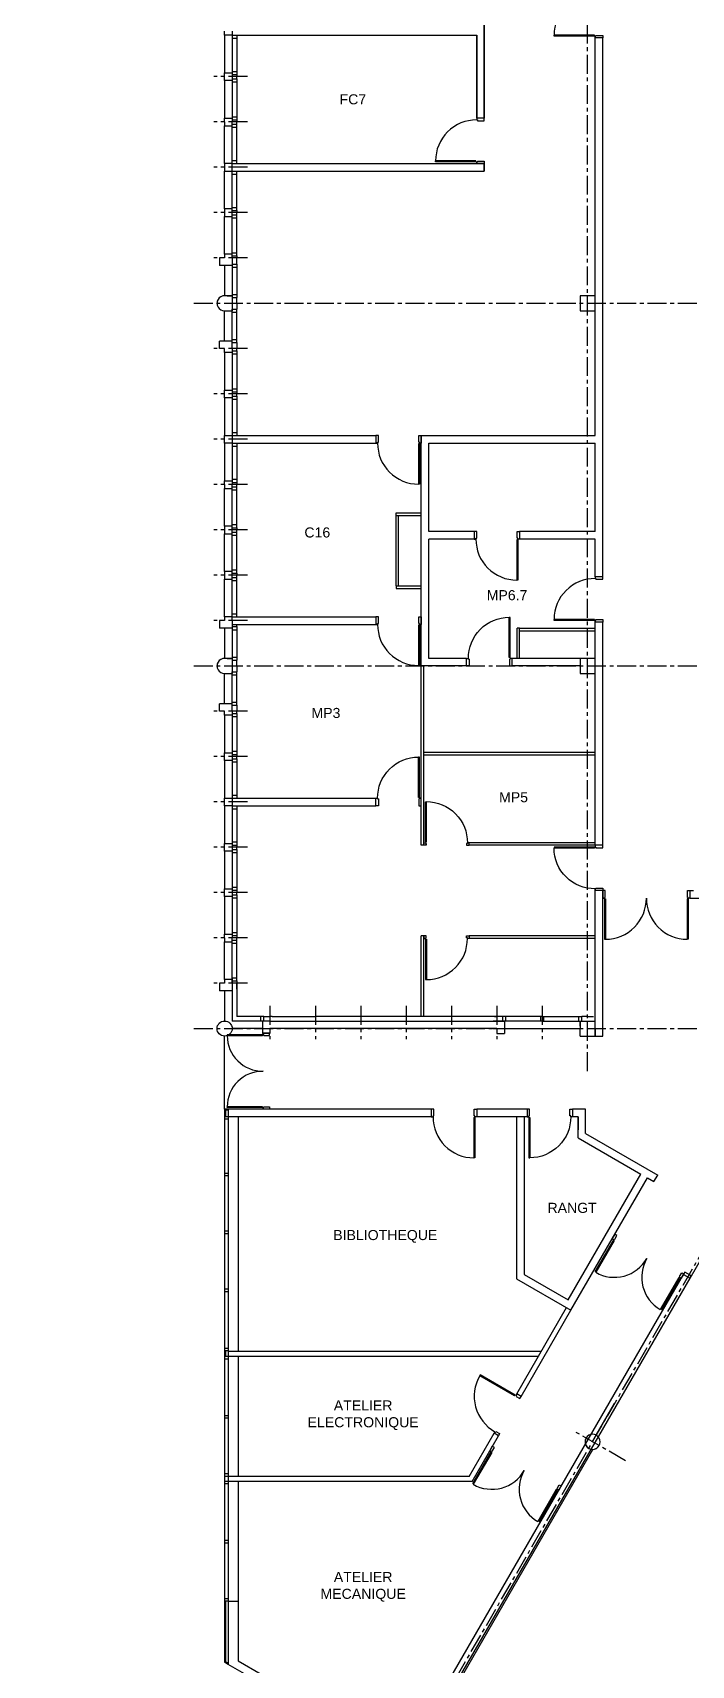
# Model space of a CAD drawing. Extents: x 1614 to 26454, y 2920 to 16595.
# Drawn here: x 2349 to 3655, y 11017 to 14258 of the extents above; entities that cross this region are included whole.
import ezdxf

# ---------------------------------------------------------------- set-up
doc = ezdxf.new("R2010")
doc.units = 0
doc.header["$MEASUREMENT"] = 0
doc.linetypes.add('AXES', pattern=[2, 1.25, -0.25, 0.25, -0.25])
doc.layers.get('0').update_dxf_attribs({"linetype": 'CONTINUOUS'})
for name, color, linetype in [('BA_APPUI_FENETRE', 140, 'CONTINUOUS'), ('BA_AXE_TRAME', 253, 'AXES'), ('BA_BARDAGE', 1, 'CONTINUOUS'), ('BA_CLOISON_EXISTANTE', 4, 'CONTINUOUS'), ('BA_DOUBLAGE', 134, 'CONTINUOUS'), ('BA_MENUIS_EXTERIEURE', 6, 'CONTINUOUS'), ('BA_MENUIS_INTERIEURE', 202, 'CONTINUOUS'), ('BA_STRUCTURE', 5, 'CONTINUOUS'), ('TXT_REP_PIECE', 3, 'CONTINUOUS')]:
    doc.layers.add(name, color=color, linetype=linetype)
doc.styles.add('ARIAL', font='arial.ttf')

# ---------------------------------------------------------------- blocks, each defined once
blk = doc.blocks.new('baie1')
at = {"layer": 'BA_APPUI_FENETRE'}
blk.add_line((7.5, -5), (82.5, -5), dxfattribs=at)
at = {"layer": 'BA_DOUBLAGE'}
for p, q in [((4.5, 19), (0, 19)), ((85.5, 19), (90, 19))]:
    blk.add_line(p, q, dxfattribs=at)
at = {"layer": 'BA_MENUIS_EXTERIEURE'}
for p, q in [((4.5, 19), (85.5, 19)), ((4.5, 10), (4.5, 19)), ((4.5, 10), (85.5, 10)), ((10.5, 10), (10.5, 19)), ((79.5, 10), (79.5, 19)), ((85.5, 10), (85.5, 19))]:
    blk.add_line(p, q, dxfattribs=at)
at = {"layer": 'BA_STRUCTURE'}
for points in [[(0, 10), (7.5, 10), (7.5, -5), (0, -5)], [(90, -5), (82.5, -5), (82.5, 10), (90, 10)]]:
    blk.add_lwpolyline(points, dxfattribs=at)
blk = doc.blocks.new('baie2')
at = {"layer": 'BA_DOUBLAGE'}
blk.add_line((-12, 19), (0, 19), dxfattribs=at)
at = {"layer": 'BA_MENUIS_EXTERIEURE'}
for p, q in [((-78.3, 10), (-78.3, 19)), ((-12, 19), (-78.3, 19)), ((-12, 10), (-78.3, 10)), ((-72.3, 10), (-72.3, 19)), ((-18, 10), (-18, 19)), ((-12, 10), (-12, 19))]:
    blk.add_line(p, q, dxfattribs=at)
at = {"layer": 'BA_STRUCTURE'}
for p, q in [((-75, 0), (-75, 10)), ((0, 10), (-15, 10)), ((-15, 10), (-15, -15)), ((0, -15), (-15, -15)), ((0, -5), (0, -15))]:
    blk.add_line(p, q, dxfattribs=at)
blk = doc.blocks.new('P80_15')
for p, q in [((3.5, 96.5), (5.5, 96.5)), ((3.5, 16.5), (3.5, 96.5)), ((5.5, 16.5), (5.5, 96.6)), ((0, 0), (0, 15)), ((0, 15), (3.5, 15)), ((5, 0), (0, 0)), ((3.5, 16.5), (5.5, 16.5)), ((3.5, 15), (3.5, 13.5)), ((3.5, 13.5), (5, 13.5)), ((5, 13.5), (5, 0)), ((85, 13.5), (85, 0)), ((86.5, 13.5), (85, 13.5)), ((85, 0), (90, 0)), ((90, 15), (86.5, 15)), ((86.5, 15), (86.5, 13.5)), ((90, 0), (90, 15))]:
    blk.add_line(p, q)
for centre, radius, start, end in [((5.6, 15.7), 80.9, 359.5039, 90.0499), ((5, 13.5), 0, 270, 0), ((5.5, 16.5), 0, 270, 0)]:
    blk.add_arc(centre, radius, start, end)
blk = doc.blocks.new('P80_5')
for p, q in [((-5.5, 6.5), (-5.5, 86.6)), ((-3.5, 86.5), (-5.5, 86.5)), ((-3.5, 6.5), (-3.5, 86.5)), ((-90, 0), (-90, 5)), ((-90, 5), (-86.5, 5)), ((-85, 0), (-90, 0)), ((-86.5, 5), (-86.5, 3.5)), ((-86.5, 3.5), (-85, 3.5)), ((-85, 3.5), (-85, 0)), ((-3.5, 6.5), (-5.5, 6.5)), ((-5, 3.5), (-5, 0)), ((-3.5, 3.5), (-5, 3.5)), ((-5, 0), (0, 0)), ((0, 5), (-3.5, 5)), ((-3.5, 5), (-3.5, 3.5)), ((0, 0), (0, 5))]:
    blk.add_line(p, q)
for centre, radius, start, end in [((-5.6, 5.7), 80.9, 89.9501, 180.4961), ((-5.5, 6.5), 0, 180, 270), ((-5, 3.5), 0, 180, 270)]:
    blk.add_arc(centre, radius, start, end)
blk = doc.blocks.new('P160_15')
for p, q in [((3.5, 16.5), (3.5, 96.5)), ((3.5, 96.5), (5.5, 96.5)), ((5.5, 16.5), (5.5, 96.6)), ((167.5, 16.5), (167.5, 96.6)), ((169.5, 96.5), (167.5, 96.5)), ((169.5, 16.5), (169.5, 96.5)), ((0, 0), (0, 15)), ((0, 15), (3.5, 15)), ((5, 0), (0, 0)), ((3.5, 16.5), (5.5, 16.5)), ((3.5, 15), (3.5, 13.5)), ((3.5, 13.5), (5, 13.5)), ((5, 13.5), (5, 0)), ((169.5, 16.5), (167.5, 16.5)), ((168, 13.5), (168, 0)), ((169.5, 13.5), (168, 13.5)), ((168, 0), (173, 0)), ((169.5, 15), (169.5, 13.5)), ((173, 15), (169.5, 15)), ((173, 0), (173, 15))]:
    blk.add_line(p, q)
for centre, radius, start, end in [((5.6, 15.7), 80.9, 359.5039, 90.0499), ((167.4, 15.7), 80.9, 89.9501, 180.4961), ((5, 13.5), 0, 270, 0), ((5.5, 16.5), 0, 270, 0), ((167.5, 16.5), 0, 180, 270), ((168, 13.5), 0, 180, 270)]:
    blk.add_arc(centre, radius, start, end)

msp = doc.modelspace()

# ---------------------------------------------------------------- linework, layer by layer
at = {"layer": 'BA_APPUI_FENETRE'}
for p, q in [((2729.8, 14253.3), (2729.8, 14178.3)), ((2729.8, 13998.3), (2729.8, 14073.3)), ((2729.8, 13908.3), (2729.8, 13983.3)), ((2729.8, 13795.8), (2729.9, 13735.8)), ((2729.8, 13645.8), (2729.9, 13705.8)), ((2729.8, 13533.3), (2729.8, 13458.3)), ((2729.8, 13443.3), (2729.8, 13368.3)), ((2729.8, 13098.3), (2729.8, 13173.3)), ((2729.8, 13075.8), (2729.9, 13015.8)), ((2729.8, 12925.8), (2729.9, 12985.8)), ((2729.8, 12813.3), (2729.8, 12738.3)), ((2729.8, 12723.3), (2729.8, 12648.3)), ((2729.8, 12355.8), (2729.8, 12295.8)), ((2729.8, 12120.8), (2729.8, 12265.8)), ((2804.8, 12280.8), (2744.8, 12280.8)), ((3284.8, 12280.8), (3434.8, 12280.7)), ((2756.8, 12105.8), (2756.8, 11639.8)), ((3653.1, 11785.4), (3718.1, 11898)), ((2756.8, 11629.8), (2756.8, 11391.8)), ((3113, 10843.8), (3460.3, 11445.4)), ((2756.8, 11381.8), (2756.8, 11143.8))]:
    msp.add_line(p, q, dxfattribs=at)
at = {"layer": 'BA_AXE_TRAME', "ltscale": 30}
for p, q in [((3449.8, 12196.6), (3449.8, 15221.9)), ((2774.9, 14170.8), (2708.7, 14170.8)), ((2774.9, 14080.8), (2708.7, 14080.8)), ((2774.9, 13990.8), (2708.7, 13990.8)), ((2774.9, 13900.8), (2708.7, 13900.8)), ((2774.9, 13810.8), (2708.7, 13810.8)), ((2668.7, 13720.8), (4230.9, 13720.8)), ((2774.9, 13630.8), (2708.7, 13630.8)), ((2774.9, 13540.8), (2708.7, 13540.8)), ((2774.9, 13450.8), (2708.7, 13450.8)), ((2774.9, 13360.8), (2708.7, 13360.8)), ((2774.9, 13270.8), (2708.7, 13270.8)), ((2774.9, 13180.8), (2708.7, 13180.8)), ((2774.9, 13090.8), (2708.7, 13090.8)), ((2668.7, 13000.8), (8550.9, 13000.8)), ((2774.9, 12910.8), (2708.7, 12910.8)), ((2774.9, 12820.8), (2708.7, 12820.8)), ((2774.9, 12730.8), (2708.7, 12730.8)), ((2774.9, 12640.8), (2708.7, 12640.8)), ((2774.9, 12550.8), (2708.7, 12550.8)), ((2774.9, 12460.8), (2708.7, 12460.8)), ((2774.9, 12370.8), (2708.7, 12370.8)), ((2819.8, 12325.9), (2819.8, 12259.7)), ((2909.8, 12325.9), (2909.8, 12259.7)), ((2999.8, 12325.9), (2999.8, 12259.7)), ((3089.8, 12325.9), (3089.8, 12259.7)), ((3179.8, 12325.9), (3179.8, 12259.7)), ((3269.8, 12325.9), (3269.8, 12259.7)), ((3359.8, 12325.9), (3359.8, 12259.7)), ((2668.7, 12280.8), (8550.9, 12280.8)), ((2349.1, 9536.9), (3853, 12141.7)), ((3524.7, 11422.8), (3425, 11480.4))]:
    msp.add_line(p, q, dxfattribs=at)
at = {"layer": 'BA_BARDAGE'}
for p, q in [((2729.8, 12120.8), (2729.8, 12105.8)), ((2736.8, 12120.8), (2729.8, 12120.8)), ((2731.8, 12118.8), (2731.8, 12105.8)), ((2736.8, 12118.8), (2731.8, 12118.8)), ((2729.8, 11640.8), (2729.8, 11629.8)), ((2731.8, 11640.8), (2731.8, 11629.8)), ((2729.8, 11143.8), (2729.8, 11022.7)), ((2731.8, 11143.8), (2731.8, 11023.8)), ((2736.8, 11018.6), (2729.8, 11022.7)), ((2736.8, 11020.9), (2731.8, 11023.8))]:
    msp.add_line(p, q, dxfattribs=at)
at = {"layer": 'BA_CLOISON_EXISTANTE'}
for p, q in [((3069.8, 13304.6), (3119.8, 13304.6)), ((3069.8, 13299.6), (3069.8, 13304.6)), ((3069.8, 13299.6), (3119.8, 13299.6)), ((3069.8, 13159.6), (3119.8, 13159.6)), ((3069.8, 13159.6), (3069.8, 13154.6)), ((3069.8, 13154.6), (3119.8, 13154.6)), ((3309.8, 13015.8), (3309.8, 13075.8)), ((3314.8, 13075.8), (3309.8, 13075.8)), ((3314.8, 13015.8), (3314.8, 13075.8)), ((3119.8, 12644.8), (3119.8, 13000.8)), ((3124.8, 12644.8), (3124.8, 13000.8)), ((3464.8, 12828.8), (3124.8, 12828.8)), ((3464.8, 12823.8), (3124.8, 12823.8)), ((3124.8, 12644.8), (3119.8, 12644.8)), ((3464.8, 12649.8), (3214.8, 12649.8)), ((3464.8, 12644.8), (3214.8, 12644.8)), ((3119.8, 12304.8), (3119.8, 12464.8)), ((3124.8, 12464.8), (3119.8, 12464.8)), ((3124.8, 12304.8), (3124.8, 12464.8)), ((3464.8, 12464.8), (3214.8, 12464.8)), ((3464.8, 12459.8), (3214.8, 12459.8)), ((3309.2, 11555.4), (3408.1, 11726.8)), ((3317.8, 11550.4), (3416.8, 11721.8)), ((3357.9, 11639.8), (2736.8, 11639.8)), ((3352.1, 11629.8), (2736.8, 11629.8)), ((3214.7, 11391.8), (3264.2, 11477.5)), ((3220.5, 11381.8), (3272.8, 11472.5)), ((3214.7, 11391.8), (2736.8, 11391.8)), ((3220.5, 11381.8), (2736.8, 11381.8))]:
    msp.add_line(p, q, dxfattribs=at)
at = {"layer": 'BA_DOUBLAGE'}
for p, q in [((2753.8, 14175.3), (2753.8, 14170.8)), ((2753.8, 14076.3), (2753.8, 14080.8)), ((2753.8, 13905.3), (2753.8, 13900.8)), ((2753.8, 13720.8), (2753.8, 13732.5)), ((2753.8, 13720.8), (2753.8, 13709.2)), ((2753.8, 13536.3), (2753.8, 13540.8)), ((2753.8, 13365.3), (2753.8, 13360.8)), ((2753.8, 13176.3), (2753.8, 13180.8)), ((2753.8, 13078.8), (2753.8, 13083.3)), ((2753.8, 13000.8), (2753.8, 13012.5)), ((2753.8, 13000.8), (2753.8, 13012.5)), ((2753.8, 13000.8), (2753.8, 12989.2)), ((2753.8, 12816.3), (2753.8, 12820.8)), ((2753.8, 12645.3), (2753.8, 12640.8)), ((2753.8, 12358.8), (2753.8, 12370.8)), ((2807.8, 12304.8), (2819.8, 12304.8)), ((2824.3, 12304.8), (2819.8, 12304.8)), ((3265.3, 12304.8), (3269.8, 12304.8)), ((3281.8, 12304.8), (3269.8, 12304.8)), ((3449.8, 12304.8), (3438.2, 12304.8)), ((3449.8, 12304.8), (3461.5, 12304.8))]:
    msp.add_line(p, q, dxfattribs=at)
at = {"layer": 'BA_MENUIS_EXTERIEURE'}
for p, q in [((2744.8, 14256.3), (2744.8, 14175.3)), ((2744.8, 14253.3), (2753.8, 14253.3)), ((2744.8, 14247.3), (2753.8, 14247.3)), ((2753.8, 14253.3), (2753.8, 14175.3)), ((2744.8, 14181.3), (2753.8, 14181.3)), ((2744.8, 14175.3), (2753.8, 14175.3)), ((2744.8, 13995.3), (2744.8, 14076.3)), ((2744.8, 14076.3), (2753.8, 14076.3)), ((2744.8, 14070.3), (2753.8, 14070.3)), ((2753.8, 13998.3), (2753.8, 14076.3)), ((2744.8, 14004.3), (2753.8, 14004.3)), ((2744.8, 13998.3), (2753.8, 13998.3)), ((2744.8, 13905.3), (2744.8, 13986.3)), ((2744.8, 13983.3), (2753.8, 13983.3)), ((2744.8, 13977.3), (2753.8, 13977.3)), ((2753.8, 13905.3), (2753.8, 13983.3)), ((2744.8, 13911.3), (2753.8, 13911.3)), ((2744.8, 13905.3), (2753.8, 13905.3)), ((2744.8, 13536.3), (2744.8, 13455.3)), ((2744.8, 13536.3), (2753.8, 13536.3)), ((2744.8, 13530.3), (2753.8, 13530.3)), ((2753.8, 13536.3), (2753.8, 13458.3)), ((2744.8, 13464.3), (2753.8, 13464.3)), ((2744.8, 13458.3), (2753.8, 13458.3)), ((2744.8, 13446.3), (2744.8, 13365.3)), ((2744.8, 13443.3), (2753.8, 13443.3)), ((2744.8, 13437.3), (2753.8, 13437.3)), ((2753.8, 13443.3), (2753.8, 13365.3)), ((2744.8, 13371.3), (2753.8, 13371.3)), ((2744.8, 13365.3), (2753.8, 13365.3)), ((2744.8, 13095.3), (2744.8, 13176.3)), ((2744.8, 13176.3), (2753.8, 13176.3)), ((2744.8, 13170.3), (2753.8, 13170.3)), ((2753.8, 13098.3), (2753.8, 13176.3)), ((2744.8, 13104.3), (2753.8, 13104.3)), ((2744.8, 13098.3), (2753.8, 13098.3)), ((2744.8, 13078.8), (2744.8, 13012.5)), ((2744.8, 13078.8), (2753.8, 13078.8)), ((2744.8, 13072.8), (2753.8, 13072.8)), ((2753.8, 13078.8), (2753.8, 13012.5)), ((2744.8, 13018.5), (2753.8, 13018.5)), ((2744.8, 13012.5), (2753.8, 13012.5)), ((2744.8, 12816.3), (2744.8, 12735.3)), ((2744.8, 12816.3), (2753.8, 12816.3)), ((2744.8, 12810.3), (2753.8, 12810.3)), ((2753.8, 12816.3), (2753.8, 12738.3)), ((2744.8, 12744.3), (2753.8, 12744.3)), ((2744.8, 12738.3), (2753.8, 12738.3)), ((2744.8, 12726.3), (2744.8, 12645.3)), ((2744.8, 12723.3), (2753.8, 12723.3)), ((2744.8, 12717.3), (2753.8, 12717.3)), ((2753.8, 12723.3), (2753.8, 12645.3)), ((2744.8, 12651.3), (2753.8, 12651.3)), ((2744.8, 12645.3), (2753.8, 12645.3)), ((2744.8, 12381.3), (2744.8, 12295.8)), ((2753.8, 12375.3), (2753.8, 12304.8)), ((2807.8, 12295.8), (2744.8, 12295.8)), ((2807.8, 12304.8), (2753.8, 12304.8)), ((2801.8, 12295.8), (2801.8, 12304.8)), ((2807.8, 12295.8), (2807.8, 12304.8)), ((2824.3, 12304.8), (2909.8, 12304.8)), ((2999.8, 12304.8), (2909.8, 12304.8)), ((3089.8, 12304.8), (2999.8, 12304.8)), ((3179.8, 12304.8), (3089.8, 12304.8)), ((3269.8, 12304.8), (3179.8, 12304.8)), ((3359.8, 12304.8), (3269.8, 12304.8)), ((3359.8, 12295.8), (3269.8, 12295.8)), ((3281.8, 12295.8), (3281.8, 12304.8)), ((3287.8, 12295.8), (3287.8, 12304.8)), ((3356.8, 12295.8), (3356.8, 12304.8)), ((3359.8, 12304.8), (3438.2, 12304.8)), ((3359.8, 12295.8), (3438.2, 12295.8)), ((3362.8, 12295.8), (3362.8, 12304.8)), ((3432.2, 12295.8), (3432.2, 12304.8)), ((3438.2, 12295.8), (3438.2, 12304.8)), ((2736.8, 12105.8), (2729.8, 12105.8)), ((2729.8, 12105.8), (2729.8, 11640.8)), ((2736.8, 12100.8), (2729.8, 12100.8)), ((2736.8, 12105.8), (2736.8, 11143.8)), ((2736.8, 11993.3), (2729.8, 11993.3)), ((2736.8, 11988.3), (2729.8, 11988.3)), ((2736.8, 11878.3), (2729.8, 11878.3)), ((2736.8, 11873.3), (2729.8, 11873.3)), ((2736.8, 11763.3), (2729.8, 11763.3)), ((2736.8, 11758.3), (2729.8, 11758.3)), ((2736.8, 11645.8), (2729.8, 11645.8)), ((2736.8, 11640.8), (2729.8, 11640.8)), ((2736.8, 11629.8), (2729.8, 11629.8)), ((2729.8, 11629.8), (2729.8, 11143.8)), ((2736.8, 11624.8), (2729.8, 11624.8)), ((2736.8, 11512.3), (2729.8, 11512.3)), ((3502.3, 11536.2), (3466, 11473.4)), ((2736.8, 11507.3), (2729.8, 11507.3)), ((2736.8, 11396.8), (2729.8, 11396.8)), ((2736.8, 11391.8), (2729.8, 11391.8)), ((2736.8, 11381.8), (2729.8, 11381.8)), ((2736.8, 11376.8), (2729.8, 11376.8)), ((2736.8, 11264.3), (2729.8, 11264.3)), ((2736.8, 11259.3), (2729.8, 11259.3)), ((2736.8, 11148.8), (2729.8, 11148.8)), ((2736.8, 11143.8), (2729.8, 11143.8))]:
    msp.add_line(p, q, dxfattribs=at)
at = {"layer": 'BA_MENUIS_INTERIEURE'}
for p, q in [((3069.8, 13159.6), (3069.8, 13299.6)), ((3074.8, 13159.6), (3074.8, 13299.6)), ((3314.8, 13075.8), (3464.8, 13075.8)), ((3314.8, 13070.8), (3464.8, 13070.8)), ((3503.8, 11872.6), (3498.8, 11863.9)), ((3503.5, 11862.8), (3507.8, 11870.3)), ((3507.8, 11870.3), (3503.8, 11872.6)), ((3500.9, 11861.1), (3464.4, 11797.9)), ((3502.5, 11860.2), (3465.9, 11796.9)), ((3498.8, 11863.9), (3501.6, 11862.3)), ((3500.9, 11861.1), (3502.5, 11860.2)), ((3501.6, 11862.3), (3502.3, 11863.5)), ((3502.3, 11863.5), (3503.5, 11862.8)), ((3630.5, 11786.3), (3593.9, 11723)), ((3632.1, 11785.4), (3595.6, 11722.2)), ((3632.1, 11785.4), (3630.5, 11786.3)), ((3632.3, 11788.4), (3636.6, 11795.9)), ((3633.5, 11787.8), (3632.3, 11788.4)), ((3632.8, 11786.6), (3633.5, 11787.8)), ((3635.5, 11785), (3632.8, 11786.6)), ((3640.5, 11793.6), (3635.5, 11785)), ((3636.6, 11795.9), (3640.5, 11793.6)), ((3642.6, 11797.2), (3640.1, 11792.9)), ((3640.1, 11792.9), (3653.1, 11785.4)), ((3654.3, 11790.5), (3642.6, 11797.2)), ((3653.1, 11785.4), (3654.8, 11788.4)), ((3653.5, 11789.2), (3654.3, 11790.5)), ((3654.8, 11788.4), (3653.5, 11789.2)), ((3305.1, 11551.4), (3235.7, 11591.5)), ((3236.8, 11593.1), (3235.8, 11591.4)), ((3306.1, 11553.1), (3236.8, 11593.1)), ((3306.1, 11553.1), (3305.1, 11551.4)), ((3309.2, 11555.4), (3307.4, 11552.4)), ((3307.4, 11552.4), (3308.7, 11551.6)), ((3308.7, 11551.6), (3308, 11550.3)), ((3308, 11550.3), (3315.3, 11546.1)), ((3317.8, 11550.4), (3309.2, 11555.4)), ((3315.3, 11546.1), (3317.8, 11550.4)), ((3264.2, 11477.5), (3265.9, 11480.5)), ((3272.8, 11472.5), (3264.2, 11477.5)), ((3265.9, 11480.5), (3267.2, 11479.8)), ((3267.2, 11479.8), (3268, 11481.1)), ((3268, 11481.1), (3275.3, 11476.8)), ((3275.3, 11476.8), (3272.8, 11472.5)), ((3260.8, 11451.7), (3255.8, 11443)), ((3255.8, 11443), (3258.6, 11441.4)), ((3258.6, 11441.4), (3259.3, 11442.6)), ((3259.3, 11442.6), (3260.5, 11441.9)), ((3260.5, 11441.9), (3264.8, 11449.4)), ((3264.8, 11449.4), (3260.8, 11451.7)), ((3257.9, 11440.2), (3221.4, 11377)), ((3259.5, 11439.3), (3222.9, 11376)), ((3257.9, 11440.2), (3259.5, 11439.3)), ((3387.5, 11365.4), (3350.9, 11302.1)), ((3389.1, 11364.5), (3352.6, 11301.3)), ((3389.1, 11364.5), (3387.5, 11365.4)), ((3389.3, 11367.6), (3393.6, 11375)), ((3390.5, 11366.9), (3389.3, 11367.6)), ((3389.8, 11365.7), (3390.5, 11366.9)), ((3392.5, 11364.1), (3389.8, 11365.7)), ((3397.5, 11372.8), (3392.5, 11364.1)), ((3393.6, 11375), (3397.5, 11372.8))]:
    msp.add_line(p, q, dxfattribs=at)
for centre, radius, start, end in [((3502.5, 11860.2), 0, 330, 60), ((3503.5, 11862.8), 0, 330, 60), ((3502.9, 11860.8), 73.8, 239.9501, 330.4961), ((3630.8, 11787), 73.8, 149.5039, 240.0499), ((3630.5, 11786.3), 0, 60, 150), ((3632.3, 11788.4), 0, 60, 150), ((3654.3, 11790.5), 0, 60, 150), ((3305.8, 11550.9), 80.9, 149.9501, 240.4961), ((3305.1, 11551.4), 0, 240, 330), ((3308, 11550.3), 0, 240, 330), ((3259.5, 11439.3), 0, 330, 60), ((3260.5, 11441.9), 0, 330, 60), ((3259.9, 11439.9), 73.8, 239.9501, 330.4961), ((3387.8, 11366.1), 73.8, 149.5039, 240.0499), ((3387.5, 11365.4), 0, 60, 150), ((3389.3, 11367.6), 0, 60, 150)]:
    msp.add_arc(centre, radius, start, end, dxfattribs=at)
at = {"layer": 'BA_STRUCTURE'}
for p, q in [((3244.8, 14088.3), (3244.8, 14433.3)), ((3244.8, 14433.3), (3244.8, 14088.3)), ((2744.8, 14253.3), (3229.8, 14253.3)), ((3229.8, 14088.3), (3229.8, 14253.3)), ((3229.8, 14253.3), (3229.8, 14088.3)), ((3464.8, 13458.3), (3464.8, 14247.8)), ((3479.8, 13177.8), (3479.8, 14247.8)), ((2744.8, 13998.3), (3244.8, 13998.3)), ((2744.8, 13983.3), (3244.8, 13983.3)), ((3244.8, 13983.3), (3244.8, 13998.3)), ((3244.8, 13998.3), (3244.8, 13983.3)), ((2744.8, 13735.8), (2729.7, 13735.8)), ((2734.8, 13735.8), (2744.8, 13735.8)), ((2744.8, 13735.8), (2744.8, 13705.8)), ((2729.8, 13705.8), (2744.8, 13705.8)), ((2734.8, 13705.8), (2744.8, 13705.8)), ((2744.8, 13458.3), (3029.8, 13458.3)), ((3119.8, 13000.8), (3119.8, 13458.3)), ((3119.8, 13458.3), (3464.8, 13458.3)), ((2744.8, 13443.3), (3029.8, 13443.3)), ((3134.8, 13443.3), (3464.8, 13443.3)), ((3134.8, 13267.8), (3134.8, 13443.3)), ((3464.8, 13267.8), (3464.8, 13443.3)), ((3224.8, 13267.8), (3134.8, 13267.8)), ((3464.8, 13267.8), (3314.8, 13267.8)), ((3134.8, 13015.8), (3134.8, 13252.8)), ((3224.8, 13252.8), (3134.8, 13252.8)), ((3464.8, 13252.8), (3314.8, 13252.8)), ((3464.8, 13177.8), (3464.8, 13252.8)), ((2744.8, 13098.3), (3029.8, 13098.3)), ((2719.8, 13090.8), (2719.8, 13075.8)), ((2729.8, 13090.8), (2719.8, 13090.8)), ((2744.8, 13075.8), (2719.8, 13075.8)), ((2744.8, 13090.8), (2744.8, 13075.8)), ((2744.8, 13083.3), (3029.8, 13083.3)), ((3464.8, 12644.8), (3464.8, 13087.8)), ((3479.8, 12644.8), (3479.8, 13087.8)), ((2744.8, 13015.8), (2729.7, 13015.8)), ((2734.8, 13015.8), (2744.8, 13015.8)), ((2734.8, 13015.8), (2744.8, 13015.8)), ((2734.8, 13015.8), (2744.8, 13015.8)), ((2744.8, 13015.8), (2744.8, 12985.8)), ((3209.9, 13000.8), (3119.8, 13000.8)), ((3209.9, 13015.8), (3134.8, 13015.8)), ((3434.8, 13015.8), (3299.9, 13015.8)), ((3434.8, 13000.8), (3299.9, 13000.8)), ((2729.8, 12985.8), (2744.8, 12985.8)), ((2734.8, 12985.8), (2744.8, 12985.8)), ((2744.8, 12738.3), (3029.8, 12738.3)), ((2744.8, 12723.3), (3029.8, 12723.3)), ((3464.8, 12295.8), (3464.8, 12554.8)), ((3479.8, 12265.8), (3479.8, 12554.8)), ((3652.8, 12554.8), (3659.8, 12554.8)), ((3652.8, 12539.8), (3918.8, 12539.8)), ((2729.8, 12370.8), (2719.8, 12370.8)), ((2719.8, 12370.8), (2719.8, 12355.8)), ((2744.8, 12355.8), (2719.8, 12355.8)), ((2744.8, 12355.8), (2719.8, 12355.8)), ((2744.8, 12370.8), (2744.8, 12355.8)), ((2804.8, 12295.8), (2804.8, 12270.8)), ((2819.8, 12295.8), (2804.8, 12295.8)), ((2819.8, 12295.8), (3284.8, 12295.8)), ((3269.8, 12295.8), (3262.3, 12295.8)), ((3269.8, 12295.8), (3284.8, 12295.8)), ((3284.8, 12295.8), (3284.8, 12270.8)), ((3434.8, 12295.8), (3464.8, 12295.8)), ((3434.8, 12285.8), (3434.8, 12295.8)), ((3434.8, 12295.8), (3434.8, 12280.7)), ((3434.8, 12285.8), (3434.8, 12295.8)), ((3464.8, 12265.8), (3464.8, 12295.8)), ((2819.8, 12270.8), (2804.8, 12270.8)), ((2819.8, 12280.8), (2819.8, 12270.8)), ((3269.8, 12280.8), (2819.8, 12280.8)), ((3262.3, 12280.8), (3269.8, 12280.8)), ((3269.8, 12280.8), (3269.8, 12270.8)), ((3269.8, 12270.8), (3284.8, 12270.8)), ((3434.8, 12265.8), (3434.8, 12280.9)), ((3434.8, 12265.8), (3479.8, 12265.8)), ((3464.8, 12280.8), (3464.8, 12265.8)), ((2736.8, 12120.8), (2736.8, 12105.8)), ((3139.8, 12120.8), (2736.8, 12120.8)), ((3139.8, 12105.8), (2736.8, 12105.8)), ((3329.8, 12120.8), (3229.8, 12120.8)), ((3329.8, 12105.8), (3229.8, 12105.8)), ((3308.8, 12105.8), (3308.8, 11784.2)), ((3323.8, 12105.8), (3323.8, 11792.8)), ((3445.8, 12120.8), (3419.8, 12120.8)), ((3430.8, 12105.8), (3419.8, 12105.8)), ((3430.8, 12063.8), (3430.8, 12105.8)), ((3430.8, 12105.8), (3430.8, 12079.8)), ((3445.8, 12072.5), (3445.8, 12120.8)), ((3430.8, 12063.8), (3555.4, 11991.9)), ((3445.8, 12072.5), (3588.9, 11989.9)), ((3411.3, 11742.3), (3555.4, 11991.9)), ((3416.8, 11721.8), (3568.4, 11984.4)), ((3568.4, 11984.4), (3581.4, 11976.9)), ((3581.4, 11976.9), (3588.9, 11989.9)), ((3087, 10834.8), (3640.1, 11792.9)), ((3104, 10834.3), (3653.1, 11785.4)), ((3308.8, 11784.2), (3416.8, 11721.8)), ((3323.8, 11792.8), (3411.3, 11742.3)), ((2736.8, 11143.8), (2756.8, 11143.8)), ((2736.8, 11143.8), (2736.8, 11018.6)), ((2756.8, 11143.8), (2756.8, 11025.4)), ((2756.8, 11025.4), (3087, 10834.8)), ((2801.9, 10981.1), (2736.8, 11018.6))]:
    msp.add_line(p, q, dxfattribs=at)
for points in [[(2744.8, 14260.8), (2744.8, 14253.3), (2729.8, 14253.3), (2729.8, 14260.8)], [(2729.8, 14170.8), (2729.8, 14178.3), (2744.8, 14178.3), (2744.8, 14170.8)], [(2729.8, 14080.8), (2729.8, 14073.3), (2744.8, 14073.3), (2744.8, 14080.8)], [(2744.8, 13990.8), (2744.8, 13998.3), (2729.8, 13998.3), (2729.8, 13990.8)], [(2729.8, 13990.8), (2729.8, 13983.3), (2744.8, 13983.3), (2744.8, 13990.8)], [(2744.8, 13900.8), (2744.8, 13908.3), (2729.8, 13908.3), (2729.8, 13900.8)], [(2744.8, 13540.8), (2744.8, 13533.3), (2729.8, 13533.3), (2729.8, 13540.8)], [(2729.8, 13450.8), (2729.8, 13458.3), (2744.8, 13458.3), (2744.8, 13450.8)], [(2744.8, 13450.8), (2744.8, 13443.3), (2729.8, 13443.3), (2729.8, 13450.8)], [(2729.8, 13360.8), (2729.8, 13368.3), (2744.8, 13368.3), (2744.8, 13360.8)], [(2729.8, 13180.8), (2729.8, 13173.3), (2744.8, 13173.3), (2744.8, 13180.8)], [(2744.8, 13090.8), (2744.8, 13098.3), (2729.8, 13098.3), (2729.8, 13090.8)], [(2744.8, 12820.8), (2744.8, 12813.3), (2729.8, 12813.3), (2729.8, 12820.8)], [(2729.8, 12730.8), (2729.8, 12738.3), (2744.8, 12738.3), (2744.8, 12730.8)], [(2744.8, 12730.8), (2744.8, 12723.3), (2729.8, 12723.3), (2729.8, 12730.8)], [(2729.8, 12640.8), (2729.8, 12648.3), (2744.8, 12648.3), (2744.8, 12640.8)]]:
    msp.add_lwpolyline(points, dxfattribs=at)
for points in [[(3464.8, 13735.8), (3434.8, 13735.8), (3434.8, 13705.8), (3464.8, 13705.8)], [(3464.8, 13015.8), (3434.8, 13015.8), (3434.8, 12985.8), (3464.8, 12985.8)]]:
    msp.add_lwpolyline(points, close=True, dxfattribs=at)
msp.add_circle((2729.8, 12280.8), 15, dxfattribs=at)
for centre, start, end in [((2729.8, 13720.8), 89.701, 270), ((2729.8, 13000.8), 89.701, 270), ((3459.7, 11460.4), 329.701, 150), ((3459.7, 11460.4), 330, 150), ((3459.7, 11460.4), 150, 330), ((3459.7, 11460.4), 150, 330.299)]:
    msp.add_arc(centre, 15, start, end, dxfattribs=at)

# ---------------------------------------------------------------- block references
at = {"layer": 'BA_MENUIS_INTERIEURE'}
for name, p, rotation in [('P160_15', (3479.8, 14247.8), 89.99999999999993), ('P80_15', (3244.8, 13998.3), 90), ('P80_15', (3119.8, 13458.3), 179.9999999999999), ('P80_15', (3314.8, 13267.8), 179.9999999999999), ('P80_15', (3479.8, 13087.8), 90), ('P80_15', (3119.8, 13098.3), 179.9999999999999), ('P160_15', (3652.8, 12554.8), 179.9999999999999), ('P80_5', (3124.8, 12464.8), 179.9999999999999), ('P80_15', (3229.8, 12120.8), 179.9999999999999)]:
    msp.add_blockref(name, p, dxfattribs=dict(at, rotation=rotation))
at = {"layer": 'BA_MENUIS_INTERIEURE', "xscale": -1}
for name, p, rotation in [('P80_15', (3299.9, 13000.8), 359.9999999999999), ('P80_15', (3119.8, 12723.3), 359.9999999999999), ('P80_5', (3124.8, 12644.8), 359.9999999999999), ('P80_15', (3479.8, 12644.8), 90), ('P80_15', (3329.8, 12120.8), 180.0000000000001)]:
    msp.add_blockref(name, p, dxfattribs=dict(at, rotation=rotation))
at = {"layer": 'BA_MENUIS_INTERIEURE', "xscale": 0.8712000000000001, "yscale": 0.8712000000000001, "zscale": 0.8712000000000001, "rotation": 89.99999999999991}
msp.add_blockref('P160_15', (2819.1, 12120.8), dxfattribs=at)
at = {"layer": 'BA_STRUCTURE', "rotation": 269.9999999999999}
for name, p in [('baie1', (2734.8, 14170.8)), ('baie2', (2734.8, 13630.8)), ('baie1', (2734.8, 13630.8)), ('baie2', (2734.8, 12910.8)), ('baie1', (2734.8, 12910.8)), ('baie1', (2734.8, 12640.8)), ('baie1', (2734.8, 12550.8))]:
    msp.add_blockref(name, p, dxfattribs=at)
at = {"layer": 'BA_STRUCTURE', "xscale": -1, "rotation": 269.9999999999999}
for name, p in [('baie1', (2734.8, 13810.8)), ('baie2', (2734.8, 13810.8)), ('baie1', (2734.8, 13270.8)), ('baie1', (2734.8, 13180.8)), ('baie1', (2734.8, 12370.8))]:
    msp.add_blockref(name, p, dxfattribs=at)

# ---------------------------------------------------------------- texts
at = {"layer": 'TXT_REP_PIECE', "char_height": 20, "width": 224.767, "attachment_point": 5}
for s, insert in [('{\\fArial|b0|i0|c0|p34;FC7}', (2984.2, 14125.6)), ('{\\fArial|b0|i0|c0|p34;C16}', (2913.7, 13265.7)), ('{\\fArial|b0|i0|c0|p34;MP6.7}', (3290, 13141.2)), ('{\\fArial|b0|i0|c0|p34;MP3}', (2930.8, 12907.3)), ('{\\fArial|b0|i0|c0|p34;RANGT}', (3419.1, 11924.8)), ('{\\fArial|b0|i0|c0|p34;BIBLIOTHEQUE}', (3048.5, 11868.2)), ('{\\fArial|b0|i0|c0|p34;ATELIER ELECTRONIQUE}', (3004.6, 11513.2)), ('{\\fArial|b0|i0|c0|p34;ATELIER MECANIQUE}', (3004.6, 11172.5))]:
    msp.add_mtext(s, dxfattribs=dict(at, insert=insert))
at = {"layer": 'TXT_REP_PIECE', "insert": (3302.9, 12740), "char_height": 20, "width": 224.767, "attachment_point": 5, "style": 'ARIAL'}
msp.add_mtext('{\\fArial|b0|i0|c0|p34;MP5}', dxfattribs=at)

doc.saveas('drawing.dxf')
